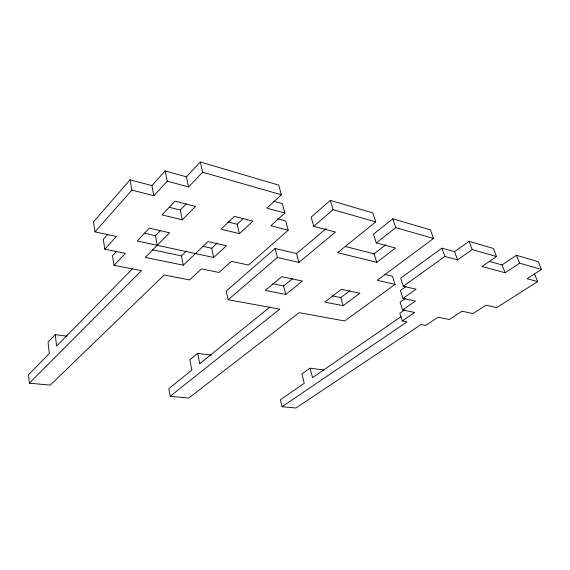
<?xml version="1.0" encoding="UTF-8"?>
<svg xmlns="http://www.w3.org/2000/svg" width="570" height="570" viewBox="0 0 570 570"><rect width="100%" height="100%" fill="white"/><g stroke="black" fill="none" stroke-linecap="round" stroke-linejoin="round"><path stroke-width="0.85" d="M94.998 231.855L131.891 190.123L153.843 195.752L167.231 181.167L188.577 186.953L186.411 176.843L165.165 170.915L151.905 185.592L130.053 179.821L93.487 221.83L94.998 231.855L116.444 236.493L104.816 249.154L125.4 253.358L114.007 265.335L141.531 270.643L29.355 383.175L28.5 374.718L49.326 353.5L48.023 342.093L55.233 334.604L67.096 336.172M107.908 234.256L103.298 239.357L104.816 249.154M116.643 251.32L112.482 255.766L114.007 265.335M186.411 176.843L200.312 162.001L278.716 185.129L281.338 194.783L266.895 208.178L284.886 213.052L282.335 203.611L273.799 201.231M188.577 186.953L202.607 172.197L200.312 162.001M157.249 245.307L155.446 235.695L160.334 230.643M182.322 219.828L195.51 206.418L175.04 201.174L161.98 214.904L182.322 219.828L180.305 210.038L186.248 203.903M132.425 268.848L56.594 346.09L55.233 334.604M152.219 249.717L181.467 255.902L186.54 250.978M183.326 265.185L208.043 241.587L226.376 245.777L213.721 257.512L137.185 240.975L149.368 228.164L169.568 232.788L145.329 257.426L183.326 265.185L181.467 255.902M203.034 246.34L211.684 248.271L217.334 242.955M228.014 221.958L237.191 224.245L242.927 218.844M239.443 233.657L252.938 221.132L234.427 216.386L221.018 229.197L239.443 233.657L237.191 224.245M284.886 213.052L270.857 225.72L288.213 230.166L285.727 220.918L277.49 218.745M288.213 230.166L248.548 265.043L231.399 261.338L219.051 272.481L201.459 268.89L189.582 279.913L164.181 275.011L50.245 385.12L29.355 383.175M326.054 228.691L296.564 253.579L275.096 248.506L226.233 291.078L228.171 299.749L279.785 309.139L170.202 396.293L168.834 388.655L191.855 370.08L189.86 359.798L197.669 353.371L211.299 355.167M384.807 274.441L392.431 276.243L395.074 284.387L377.247 280.312L433.499 238.46L430.45 229.917L392.794 218.816L373.478 234.185L376.278 242.92L395.516 248.028L376.784 262.328L337.597 252.667L375.737 221.894L372.816 212.923L330.329 200.391L311.135 217.113L313.764 226.29L335.452 232.061L298.951 262.407L277.419 257.483L228.171 299.749M313.764 226.29L333.122 209.674L375.737 221.894M272.531 283.689L283.625 285.955L292.545 278.652M270.094 306.938L199.728 363.724L197.669 353.371M285.812 294.441L302.406 281.053L281.78 276.685L265.271 290.408L285.812 294.441L283.625 285.955M376.278 242.92L395.765 227.637L433.499 238.46M345.192 246.482L374.084 253.828L385.783 244.772M332.417 295.901L340.767 297.604L349.773 290.807M343.119 305.705L359.87 293.244L341.416 289.325L324.701 302.086L343.119 305.705L340.767 297.604M489.21 261.359L502.042 264.943L516.434 255.282L538.301 261.73L541.5 269.439L519.612 263.162L505.12 272.766L481.978 266.496L496.548 256.543L493.392 248.484L469.082 241.317L454.575 251.698L441.885 248.157L400.66 278.189L403.318 286.275L416.057 289.19L402.954 298.438L400.368 290.501L406.146 286.368M395.074 284.387L344.708 320.96L299.157 312.666L188.805 398.024L170.202 396.293M403.318 286.275L444.871 256.443L457.575 259.884L472.202 249.56L496.548 256.543M405.719 298.231L400.083 302.193L402.612 309.98L414.718 312.453L402.285 320.946L399.819 313.308L404.907 309.781M323.91 370.008L310.073 368.184L301.879 373.927L304.273 383.304L280.397 399.741L282.072 406.709L295.894 407.999L421.045 324.565L425.626 325.449L438.045 317.212L449.295 319.514L462.014 311.199L472.979 313.571L485.996 305.185L496.677 307.622L537.66 281.587L534.553 274.013M402.612 309.98L415.373 301.124L402.954 298.438M400.924 316.77L312.538 377.618L310.073 368.184M282.072 406.709L407.044 321.865L402.285 320.946M541.5 269.439L527.086 278.723L537.66 281.587M144.153 233.166L155.446 235.695M169.333 207.295L180.305 210.038M202.607 172.197L281.338 194.783M516.434 255.282L519.612 263.162M502.042 264.943L505.12 272.766M469.082 241.317L472.202 249.56M454.575 251.698L457.575 259.884M441.885 248.157L444.871 256.443M392.794 218.816L395.765 227.637M374.084 253.828L376.784 262.328M330.329 200.391L333.122 209.674M296.564 253.579L298.951 262.407M275.096 248.506L277.419 257.483M211.684 248.271L213.721 257.512M165.165 170.915L167.231 181.167M151.905 185.592L153.843 195.752M130.053 179.821L131.891 190.123"/></g></svg>
